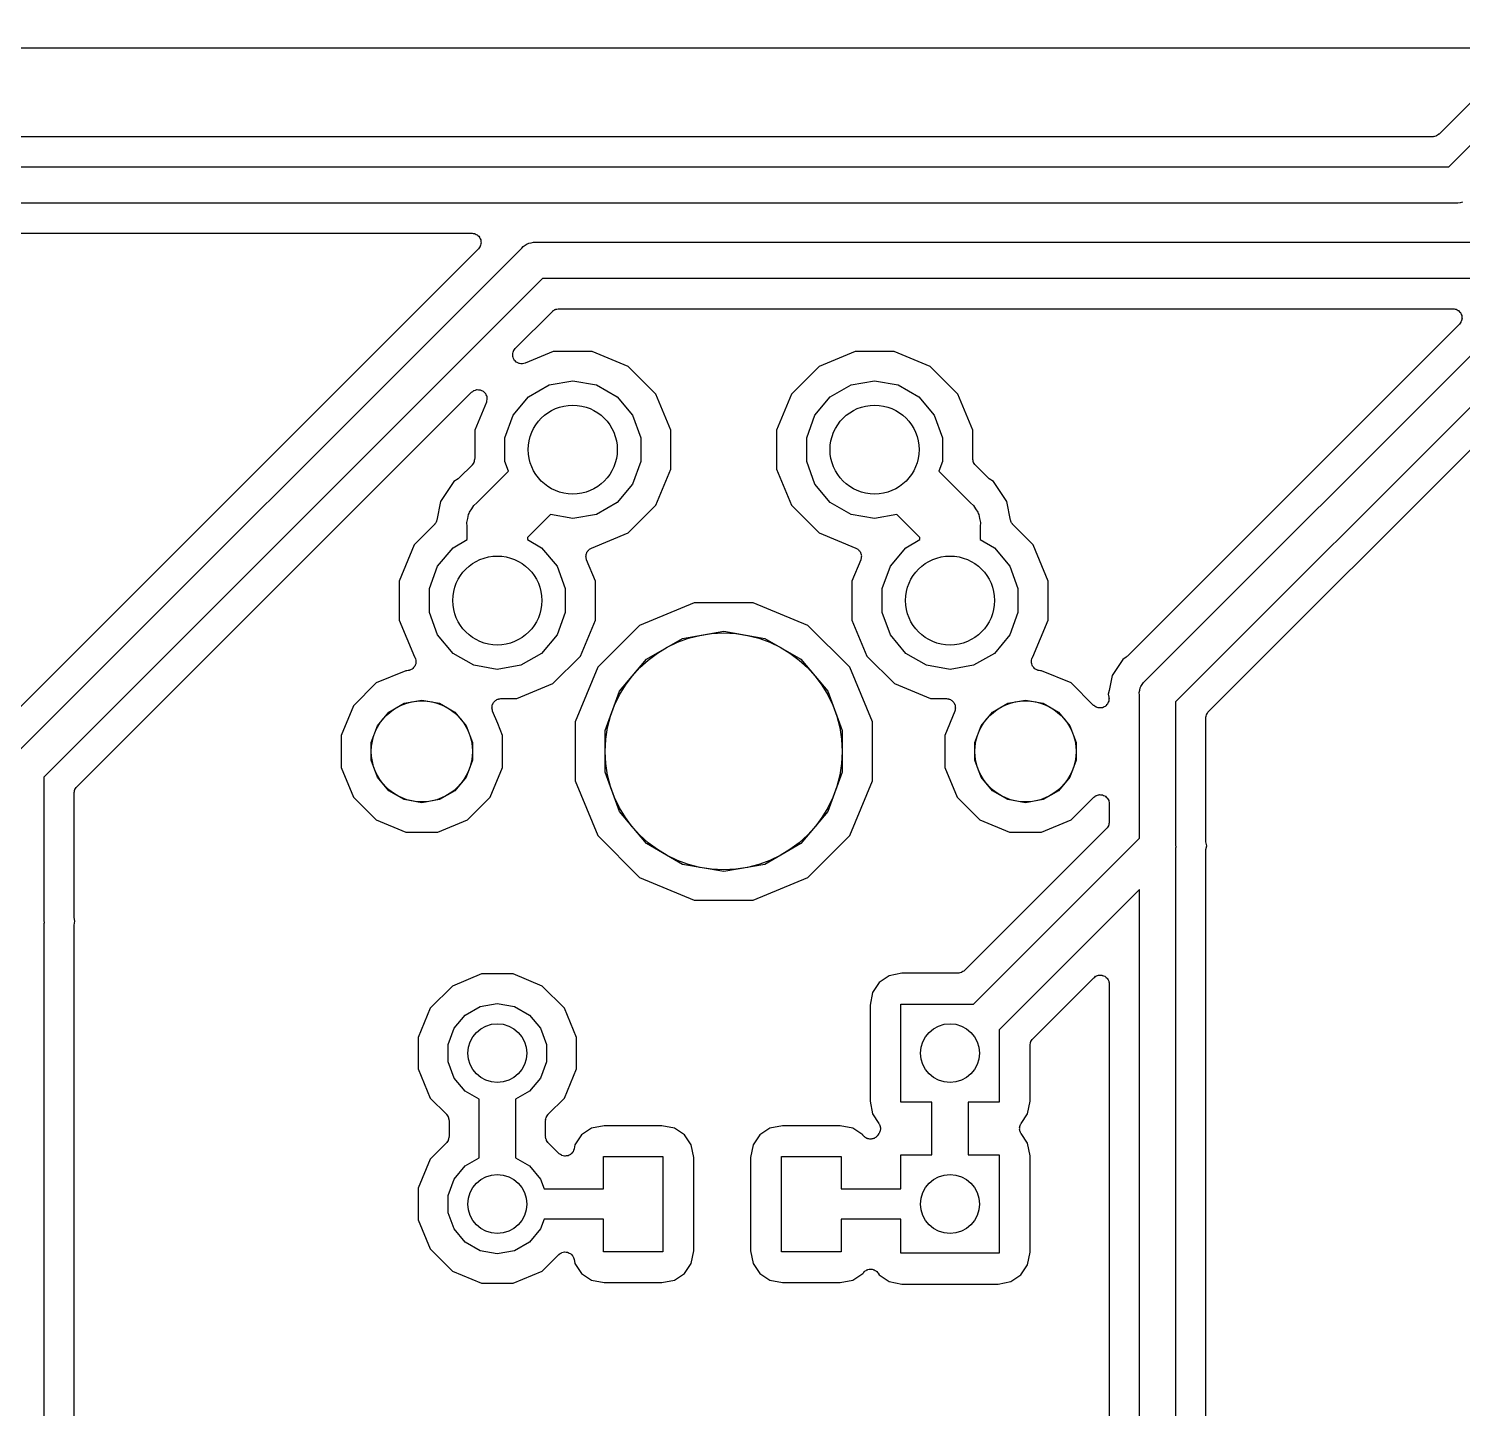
# Model space of a CAD drawing. Extents: x 24 to 196, y -189 to -31.
# Drawn here: x 98.79 to 122.92, y -74.89 to -51.66 of the extents above; entities that cross this region are included whole.
import ezdxf

# ---------------------------------------------------------------- set-up
doc = ezdxf.new("R2010")
doc.units = 0
doc.header["$MEASUREMENT"] = 0
doc.layers.add('BLACK', color=7, linetype='CONTINUOUS')

msp = doc.modelspace()

# ---------------------------------------------------------------- linework, layer by layer
at = {"layer": 'BLACK', "linetype": 'CONTINUOUS'}
for p, q in [((124.112, -51.8524), (122.53, -53.4351)), ((122.695, -53.9877), (125.022, -51.6607)), ((80.0673, -51.985), (123.077, -51.985)), ((122.422, -53.4797), (88.9951, -53.4797)), ((122.429, -53.4785), (122.422, -53.4797)), ((122.435, -53.4791), (122.429, -53.4785)), ((122.454, -53.474), (122.435, -53.4791)), ((122.474, -53.4705), (122.454, -53.474)), ((122.48, -53.4672), (122.474, -53.4705)), ((122.486, -53.4654), (122.48, -53.4672)), ((122.503, -53.454), (122.486, -53.4654)), ((122.52, -53.444), (122.503, -53.454)), ((122.524, -53.4389), (122.52, -53.444)), ((122.53, -53.4351), (122.524, -53.4389)), ((88.9133, -53.9877), (122.695, -53.9877)), ((117.586, -62.6401), (126.14, -54.0864)), ((122.808, -54.5973), (89.0263, -54.5973)), ((126.491, -54.5973), (118.097, -62.9913)), ((122.849, -54.6008), (122.808, -54.5973)), ((122.888, -54.5904), (122.849, -54.6008)), ((122.928, -54.5833), (122.888, -54.5904)), ((89.2998, -55.1053), (106.255, -55.1053)), ((106.255, -55.1053), (106.274, -55.1088)), ((106.274, -55.1088), (106.294, -55.1105)), ((106.294, -55.1105), (106.3, -55.1133)), ((106.3, -55.1133), (106.307, -55.1145)), ((106.307, -55.1145), (106.324, -55.1244)), ((106.324, -55.1244), (106.342, -55.1329)), ((106.342, -55.1329), (106.347, -55.1376)), ((106.347, -55.1376), (106.353, -55.141)), ((106.353, -55.141), (106.366, -55.1562)), ((106.366, -55.1562), (106.38, -55.1703)), ((106.38, -55.1703), (106.382, -55.1764)), ((106.382, -55.1764), (106.387, -55.1815)), ((106.387, -55.1815), (106.394, -55.2002)), ((106.394, -55.2002), (106.402, -55.2183)), ((106.402, -55.2183), (106.403, -55.2249)), ((106.403, -55.2249), (106.405, -55.2312)), ((106.405, -55.2312), (106.405, -55.2512)), ((106.405, -55.2512), (106.407, -55.271)), ((107.249, -55.2646), (107.288, -55.2542)), ((107.288, -55.2542), (107.328, -55.2577)), ((107.328, -55.2577), (123.203, -55.2577)), ((106.363, -55.3655), (98.235, -63.493)), ((98.5364, -63.9101), (107.09, -55.3564)), ((106.374, -55.3491), (106.363, -55.3655)), ((106.387, -55.3339), (106.374, -55.3491)), ((106.389, -55.3276), (106.387, -55.3339)), ((106.393, -55.3221), (106.389, -55.3276)), ((106.398, -55.3029), (106.393, -55.3221)), ((106.405, -55.2842), (106.398, -55.3029)), ((106.407, -55.271), (106.405, -55.2775)), ((106.405, -55.2775), (106.405, -55.2842)), ((107.09, -55.3564), (107.116, -55.3254)), ((107.116, -55.3254), (107.151, -55.3052)), ((107.151, -55.3052), (107.184, -55.282)), ((107.184, -55.282), (107.197, -55.2785)), ((107.197, -55.2785), (107.209, -55.2717)), ((107.209, -55.2717), (107.249, -55.2646)), ((107.441, -55.8673), (99.0473, -64.2613)), ((123.316, -55.8673), (107.441, -55.8673)), ((106.983, -57.0437), (107.607, -56.4199)), ((107.607, -56.4199), (107.613, -56.4161)), ((107.613, -56.4161), (107.617, -56.411)), ((107.617, -56.411), (107.634, -56.401)), ((107.634, -56.401), (107.65, -56.3896)), ((107.65, -56.3896), (107.657, -56.3878)), ((107.657, -56.3878), (107.663, -56.3845)), ((107.663, -56.3845), (107.682, -56.381)), ((107.682, -56.381), (107.702, -56.3759)), ((107.702, -56.3759), (107.708, -56.3765)), ((107.708, -56.3765), (107.715, -56.3753)), ((107.715, -56.3753), (122.765, -56.3753)), ((122.765, -56.3753), (122.784, -56.3788)), ((122.784, -56.3788), (122.804, -56.3805)), ((122.804, -56.3805), (122.81, -56.3833)), ((122.81, -56.3833), (122.817, -56.3845)), ((122.817, -56.3845), (122.834, -56.3944)), ((122.834, -56.3944), (122.852, -56.4029)), ((122.852, -56.4029), (122.857, -56.4076)), ((122.857, -56.4076), (122.863, -56.411)), ((122.863, -56.411), (122.876, -56.4262)), ((122.876, -56.4262), (122.89, -56.4403)), ((122.89, -56.4403), (122.892, -56.4464)), ((122.892, -56.4464), (122.897, -56.4515)), ((122.897, -56.4515), (122.904, -56.4702)), ((122.873, -56.6355), (117.285, -62.223)), ((122.884, -56.6192), (122.873, -56.6355)), ((122.897, -56.6039), (122.884, -56.6192)), ((122.899, -56.5976), (122.897, -56.6039)), ((122.903, -56.5921), (122.899, -56.5976)), ((122.908, -56.5729), (122.903, -56.5921)), ((122.904, -56.4702), (122.912, -56.4883)), ((122.915, -56.5542), (122.908, -56.5729)), ((122.912, -56.4883), (122.913, -56.4949)), ((122.913, -56.4949), (122.915, -56.5012)), ((122.915, -56.5012), (122.915, -56.5212)), ((122.915, -56.5212), (122.917, -56.541)), ((122.917, -56.541), (122.915, -56.5475)), ((122.915, -56.5475), (122.915, -56.5542)), ((118.65, -63.157), (125.089, -56.7181)), ((106.939, -57.1382), (106.94, -57.1349)), ((106.941, -57.1613), (106.939, -57.1382)), ((106.94, -57.1316), (106.947, -57.1095)), ((106.94, -57.1349), (106.94, -57.1316)), ((106.942, -57.1845), (106.941, -57.1613)), ((106.944, -57.1876), (106.942, -57.1845)), ((106.944, -57.1909), (106.944, -57.1876)), ((106.947, -57.1095), (106.953, -57.0871)), ((106.953, -57.0871), (106.955, -57.0843)), ((106.955, -57.0843), (106.956, -57.0811)), ((106.956, -57.0811), (106.97, -57.0627)), ((106.97, -57.0627), (106.983, -57.0437)), ((107.622, -57.0967), (107.149, -57.2923)), ((108.278, -57.0967), (107.622, -57.0967)), ((108.885, -57.348), (108.278, -57.0967)), ((112.702, -57.0967), (112.095, -57.348)), ((113.358, -57.0967), (112.702, -57.0967)), ((113.965, -57.348), (113.358, -57.0967)), ((106.954, -57.2119), (106.944, -57.1909)), ((106.962, -57.2334), (106.954, -57.2119)), ((106.965, -57.2358), (106.962, -57.2334)), ((106.966, -57.2389), (106.965, -57.2358)), ((106.983, -57.2553), (106.966, -57.2389)), ((106.998, -57.2724), (106.983, -57.2553)), ((107.001, -57.2739), (106.998, -57.2724)), ((107.004, -57.2763), (107.001, -57.2739)), ((107.025, -57.2861), (107.004, -57.2763)), ((107.045, -57.2968), (107.025, -57.2861)), ((107.049, -57.2973), (107.045, -57.2968)), ((107.052, -57.2987), (107.049, -57.2973)), ((107.075, -57.3007), (107.052, -57.2987)), ((107.098, -57.3037), (107.075, -57.3007)), ((107.101, -57.303), (107.098, -57.3037)), ((107.104, -57.3033), (107.101, -57.303)), ((107.127, -57.2973), (107.104, -57.3033)), ((107.149, -57.2923), (107.127, -57.2973)), ((109.35, -57.8124), (108.885, -57.348)), ((112.095, -57.348), (111.63, -57.8124)), ((114.43, -57.8124), (113.965, -57.348)), ((107.204, -57.8586), (107.553, -57.657)), ((107.553, -57.657), (107.95, -57.587)), ((107.95, -57.587), (108.347, -57.657)), ((108.347, -57.657), (108.696, -57.8586)), ((112.284, -57.8586), (112.633, -57.657)), ((112.633, -57.657), (113.03, -57.587)), ((113.03, -57.587), (113.427, -57.657)), ((113.427, -57.657), (113.776, -57.8586)), ((99.5999, -64.427), (106.246, -57.7809)), ((106.246, -57.7809), (106.265, -57.7676)), ((106.265, -57.7676), (106.283, -57.7535)), ((106.283, -57.7535), (106.287, -57.7525)), ((106.287, -57.7525), (106.289, -57.7506)), ((106.289, -57.7506), (106.312, -57.7446)), ((106.312, -57.7446), (106.334, -57.7376)), ((106.334, -57.7376), (106.337, -57.7377)), ((106.337, -57.7377), (106.341, -57.7369)), ((106.341, -57.7369), (106.364, -57.7389)), ((106.364, -57.7389), (106.387, -57.7399)), ((106.387, -57.7399), (106.39, -57.7412)), ((106.39, -57.7412), (106.393, -57.7415)), ((106.393, -57.7415), (106.414, -57.7513)), ((106.414, -57.7513), (106.436, -57.7602)), ((106.436, -57.7602), (106.438, -57.7624)), ((106.438, -57.7624), (106.441, -57.7638)), ((106.441, -57.7638), (106.458, -57.7802)), ((106.458, -57.7802), (106.475, -57.7959)), ((106.475, -57.7959), (106.476, -57.7989)), ((106.476, -57.7989), (106.479, -57.8013)), ((106.479, -57.8013), (106.488, -57.8223)), ((106.488, -57.8223), (106.499, -57.8429)), ((106.499, -57.8429), (106.5, -57.8462)), ((106.5, -57.8462), (106.501, -57.8492)), ((106.506, -57.902), (106.5, -57.9244)), ((106.501, -57.8492), (106.503, -57.8723)), ((106.503, -57.8723), (106.506, -57.8953)), ((106.506, -57.8953), (106.505, -57.8986)), ((106.505, -57.8986), (106.506, -57.902)), ((106.945, -58.1673), (107.204, -57.8586)), ((108.696, -57.8586), (108.955, -58.1673)), ((109.601, -58.4193), (109.35, -57.8124)), ((111.63, -57.8124), (111.379, -58.4193)), ((112.025, -58.1673), (112.284, -57.8586)), ((113.776, -57.8586), (114.035, -58.1673)), ((114.681, -58.4193), (114.43, -57.8124)), ((106.495, -57.947), (106.299, -58.4193)), ((106.5, -57.9244), (106.495, -57.947)), ((106.807, -58.5461), (106.945, -58.1673)), ((108.955, -58.1673), (109.093, -58.5461)), ((111.887, -58.5461), (112.025, -58.1673)), ((114.035, -58.1673), (114.173, -58.5461)), ((106.299, -58.4193), (106.299, -58.8987)), ((106.807, -58.9492), (106.807, -58.5461)), ((109.093, -58.5461), (109.093, -58.9492)), ((109.601, -59.0761), (109.601, -58.4193)), ((111.379, -58.4193), (111.379, -59.0761)), ((111.887, -58.9492), (111.887, -58.5461)), ((114.173, -58.5461), (114.173, -58.9492)), ((114.681, -58.8987), (114.681, -58.4193)), ((106.254, -59.0065), (106.043, -59.2179)), ((106.258, -59.001), (106.254, -59.0065)), ((106.263, -58.9967), (106.258, -59.001)), ((106.273, -58.9794), (106.263, -58.9967)), ((106.285, -58.9631), (106.273, -58.9794)), ((106.286, -58.9566), (106.285, -58.9631)), ((106.29, -58.9508), (106.286, -58.9566)), ((106.293, -58.9312), (106.29, -58.9508)), ((106.298, -58.912), (106.293, -58.9312)), ((106.299, -58.8987), (106.298, -58.9053)), ((106.298, -58.9053), (106.298, -58.912)), ((106.336, -59.6428), (106.867, -59.1127)), ((106.867, -59.1127), (106.807, -58.9492)), ((109.093, -58.9492), (108.955, -59.328)), ((109.35, -59.6829), (109.601, -59.0761)), ((111.379, -59.0761), (111.63, -59.6829)), ((112.025, -59.328), (111.887, -58.9492)), ((114.173, -58.9492), (114.113, -59.1127)), ((114.113, -59.1127), (114.644, -59.6428)), ((114.682, -58.9053), (114.681, -58.8987)), ((114.682, -58.912), (114.682, -58.9053)), ((114.687, -58.9312), (114.682, -58.912)), ((114.69, -58.9508), (114.687, -58.9312)), ((114.694, -58.9566), (114.69, -58.9508)), ((114.695, -58.9631), (114.694, -58.9566)), ((114.707, -58.9794), (114.695, -58.9631)), ((114.717, -58.9967), (114.707, -58.9794)), ((114.722, -59.001), (114.717, -58.9967)), ((114.726, -59.0065), (114.722, -59.001)), ((114.937, -59.2179), (114.726, -59.0065)), ((105.948, -59.2852), (105.723, -59.6212)), ((106.02, -59.2368), (105.948, -59.2852)), ((106.031, -59.2265), (106.02, -59.2368)), ((106.043, -59.2179), (106.031, -59.2265)), ((108.955, -59.328), (108.696, -59.6368)), ((112.284, -59.6368), (112.025, -59.328)), ((114.949, -59.2265), (114.937, -59.2179)), ((114.96, -59.2368), (114.949, -59.2265)), ((115.032, -59.2852), (114.96, -59.2368)), ((115.257, -59.6212), (115.032, -59.2852)), ((105.723, -59.6212), (105.661, -59.9323)), ((106.184, -59.9076), (106.195, -59.8412)), ((106.195, -59.8412), (106.207, -59.8216)), ((106.207, -59.8216), (106.212, -59.7997)), ((106.212, -59.7997), (106.251, -59.7445)), ((106.251, -59.7445), (106.285, -59.6861)), ((106.285, -59.6861), (106.336, -59.6428)), ((107.574, -59.842), (107.188, -60.2281)), ((107.95, -59.9083), (107.574, -59.842)), ((108.347, -59.8383), (107.95, -59.9083)), ((108.696, -59.6368), (108.347, -59.8383)), ((108.885, -60.1473), (109.35, -59.6829)), ((111.63, -59.6829), (112.095, -60.1473)), ((112.633, -59.8383), (112.284, -59.6368)), ((113.03, -59.9083), (112.633, -59.8383)), ((113.406, -59.842), (113.03, -59.9083)), ((113.792, -60.2281), (113.406, -59.842)), ((114.644, -59.6428), (114.695, -59.6861)), ((114.695, -59.6861), (114.729, -59.7445)), ((114.729, -59.7445), (114.768, -59.7997)), ((114.768, -59.7997), (114.773, -59.8216)), ((114.773, -59.8216), (114.785, -59.8412)), ((114.785, -59.8412), (114.796, -59.9076)), ((115.319, -59.9323), (115.257, -59.6212)), ((105.619, -60.0142), (105.28, -60.3524)), ((105.628, -60.0009), (105.619, -60.0142)), ((105.629, -59.9991), (105.628, -60.0005)), ((105.628, -60.0005), (105.628, -60.0009)), ((105.641, -59.9855), (105.629, -59.9991)), ((105.644, -59.9777), (105.641, -59.9855)), ((105.649, -59.9708), (105.644, -59.9777)), ((105.652, -59.9597), (105.649, -59.9708)), ((105.655, -59.9547), (105.652, -59.9597)), ((105.656, -59.9466), (105.655, -59.9547)), ((105.66, -59.9362), (105.656, -59.9466)), ((105.661, -59.9323), (105.66, -59.9362)), ((106.166, -59.9727), (106.184, -59.9076)), ((106.172, -60.0398), (106.166, -59.9727)), ((106.172, -60.2611), (106.172, -60.0398)), ((114.796, -59.9076), (114.814, -59.9727)), ((114.814, -59.9727), (114.808, -60.0398)), ((114.808, -60.0398), (114.808, -60.2611)), ((115.32, -59.9362), (115.319, -59.9323)), ((115.324, -59.9466), (115.32, -59.9362)), ((115.325, -59.9547), (115.324, -59.9466)), ((115.328, -59.9597), (115.325, -59.9547)), ((115.331, -59.9708), (115.328, -59.9597)), ((115.336, -59.9777), (115.331, -59.9708)), ((115.339, -59.9855), (115.336, -59.9777)), ((115.351, -59.9991), (115.339, -59.9855)), ((115.352, -60.0005), (115.351, -59.9991)), ((115.352, -60.0009), (115.352, -60.0005)), ((115.361, -60.0142), (115.352, -60.0009)), ((115.7, -60.3524), (115.361, -60.0142)), ((105.934, -60.3986), (106.172, -60.2611)), ((107.188, -60.2281), (107.188, -60.2611)), ((107.188, -60.2611), (107.426, -60.3986)), ((108.266, -60.4038), (108.885, -60.1473)), ((112.095, -60.1473), (112.714, -60.4038)), ((113.554, -60.3986), (113.792, -60.2611)), ((113.792, -60.2611), (113.792, -60.2281)), ((114.808, -60.2611), (115.046, -60.3986)), ((105.28, -60.3524), (105.029, -60.9593)), ((105.675, -60.7073), (105.934, -60.3986)), ((107.426, -60.3986), (107.685, -60.7073)), ((108.172, -60.5513), (108.174, -60.5381)), ((108.175, -60.5643), (108.172, -60.5513)), ((108.173, -60.5247), (108.177, -60.512)), ((108.174, -60.5381), (108.173, -60.5247)), ((108.175, -60.5776), (108.175, -60.5643)), ((108.177, -60.512), (108.179, -60.4988)), ((108.179, -60.4988), (108.185, -60.487)), ((108.185, -60.487), (108.189, -60.4743)), ((108.189, -60.4743), (108.197, -60.4637)), ((108.197, -60.4637), (108.203, -60.4519)), ((108.203, -60.4519), (108.213, -60.4429)), ((108.213, -60.4429), (108.221, -60.4323)), ((108.221, -60.4323), (108.233, -60.4251)), ((108.233, -60.4251), (108.242, -60.4161)), ((108.242, -60.4161), (108.255, -60.411)), ((108.255, -60.411), (108.266, -60.4038)), ((112.714, -60.4038), (112.725, -60.411)), ((112.725, -60.411), (112.738, -60.4161)), ((112.738, -60.4161), (112.747, -60.4251)), ((112.747, -60.4251), (112.759, -60.4323)), ((112.759, -60.4323), (112.767, -60.4429)), ((112.767, -60.4429), (112.777, -60.4519)), ((112.777, -60.4519), (112.783, -60.4637)), ((112.783, -60.4637), (112.791, -60.4743)), ((112.791, -60.4743), (112.795, -60.487)), ((112.795, -60.487), (112.801, -60.4988)), ((112.801, -60.4988), (112.803, -60.512)), ((112.803, -60.512), (112.807, -60.5247)), ((112.808, -60.5513), (112.805, -60.5643)), ((112.805, -60.5643), (112.805, -60.5776)), ((112.807, -60.5247), (112.806, -60.5381)), ((112.806, -60.5381), (112.808, -60.5513)), ((113.295, -60.7073), (113.554, -60.3986)), ((115.046, -60.3986), (115.305, -60.7073)), ((115.951, -60.9593), (115.7, -60.3524)), ((105.537, -61.0861), (105.675, -60.7073)), ((107.685, -60.7073), (107.823, -61.0861)), ((108.181, -60.5899), (108.175, -60.5776)), ((108.183, -60.603), (108.181, -60.5899)), ((108.331, -60.9593), (108.183, -60.603)), ((112.797, -60.603), (112.649, -60.9593)), ((112.799, -60.5899), (112.797, -60.603)), ((112.805, -60.5776), (112.799, -60.5899)), ((113.157, -61.0861), (113.295, -60.7073)), ((115.305, -60.7073), (115.443, -61.0861)), ((105.029, -60.9593), (105.029, -61.6161)), ((108.331, -61.6161), (108.331, -60.9593)), ((112.649, -60.9593), (112.649, -61.6161)), ((115.951, -61.6161), (115.951, -60.9593)), ((105.537, -61.4892), (105.537, -61.0861)), ((107.823, -61.0861), (107.823, -61.4892)), ((113.157, -61.4892), (113.157, -61.0861)), ((115.443, -61.0861), (115.443, -61.4892)), ((105.675, -61.868), (105.537, -61.4892)), ((107.823, -61.4892), (107.685, -61.868)), ((109.992, -61.3258), (109.073, -61.7067)), ((110.988, -61.3258), (109.992, -61.3258)), ((111.907, -61.7067), (110.988, -61.3258)), ((113.295, -61.868), (113.157, -61.4892)), ((115.443, -61.4892), (115.305, -61.868)), ((105.029, -61.6161), (105.285, -62.2336)), ((108.08, -62.2229), (108.331, -61.6161)), ((109.073, -61.7067), (108.369, -62.4104)), ((112.611, -62.4104), (111.907, -61.7067)), ((112.649, -61.6161), (112.9, -62.2229)), ((115.695, -62.2336), (115.951, -61.6161)), ((105.934, -62.1768), (105.675, -61.868)), ((107.685, -61.868), (107.426, -62.1768)), ((109.189, -62.2767), (109.798, -61.9251)), ((109.798, -61.9251), (110.49, -61.803)), ((110.49, -61.803), (111.182, -61.9251)), ((111.182, -61.9251), (111.791, -62.2767)), ((113.554, -62.1768), (113.295, -61.868)), ((115.305, -61.868), (115.046, -62.1768)), ((105.285, -62.2336), (105.29, -62.2402)), ((105.29, -62.2402), (105.293, -62.2465)), ((105.293, -62.2465), (105.296, -62.252)), ((105.296, -62.252), (105.302, -62.2712)), ((106.283, -62.3783), (105.934, -62.1768)), ((107.426, -62.1768), (107.077, -62.3783)), ((107.615, -62.6873), (108.08, -62.2229)), ((112.9, -62.2229), (113.365, -62.6873)), ((113.903, -62.3783), (113.554, -62.1768)), ((115.046, -62.1768), (114.697, -62.3783)), ((115.678, -62.2712), (115.684, -62.252)), ((115.684, -62.252), (115.687, -62.2465)), ((115.687, -62.2465), (115.69, -62.2402)), ((115.69, -62.2402), (115.695, -62.2336)), ((117.262, -62.242), (117.207, -62.279)), ((117.273, -62.2316), (117.262, -62.242)), ((117.285, -62.223), (117.273, -62.2316)), ((105.14, -62.4688), (104.64, -62.6756)), ((105.158, -62.4688), (105.14, -62.4688)), ((105.178, -62.4653), (105.158, -62.4688)), ((105.198, -62.4636), (105.178, -62.4653)), ((105.204, -62.4607), (105.198, -62.4636)), ((105.21, -62.4596), (105.204, -62.4607)), ((105.228, -62.4496), (105.21, -62.4596)), ((105.246, -62.4412), (105.228, -62.4496)), ((105.25, -62.4365), (105.246, -62.4412)), ((105.256, -62.4331), (105.25, -62.4365)), ((105.269, -62.4179), (105.256, -62.4331)), ((105.283, -62.4038), (105.269, -62.4179)), ((105.286, -62.3977), (105.283, -62.4038)), ((105.29, -62.3926), (105.286, -62.3977)), ((105.297, -62.3738), (105.29, -62.3926)), ((105.306, -62.3558), (105.297, -62.3738)), ((105.302, -62.2712), (105.308, -62.2899)), ((105.308, -62.3428), (105.306, -62.3491)), ((105.306, -62.3491), (105.306, -62.3558)), ((105.308, -62.2899), (105.308, -62.2966)), ((105.308, -62.2966), (105.31, -62.3031)), ((105.31, -62.3031), (105.308, -62.3229)), ((105.308, -62.3229), (105.308, -62.3428)), ((106.68, -62.4483), (106.283, -62.3783)), ((107.077, -62.3783), (106.68, -62.4483)), ((108.369, -62.4104), (107.988, -63.33)), ((108.737, -62.8153), (109.189, -62.2767)), ((111.791, -62.2767), (112.243, -62.8153)), ((112.992, -63.33), (112.611, -62.4104)), ((114.3, -62.4483), (113.903, -62.3783)), ((114.697, -62.3783), (114.3, -62.4483)), ((115.67, -62.3031), (115.672, -62.2966)), ((115.672, -62.3229), (115.67, -62.3031)), ((115.672, -62.2899), (115.678, -62.2712)), ((115.672, -62.2966), (115.672, -62.2899)), ((115.672, -62.3428), (115.672, -62.3229)), ((115.674, -62.3491), (115.672, -62.3428)), ((115.674, -62.3558), (115.674, -62.3491)), ((115.683, -62.3738), (115.674, -62.3558)), ((115.69, -62.3926), (115.683, -62.3738)), ((115.694, -62.3977), (115.69, -62.3926)), ((115.697, -62.4038), (115.694, -62.3977)), ((115.711, -62.4179), (115.697, -62.4038)), ((115.724, -62.4331), (115.711, -62.4179)), ((115.73, -62.4365), (115.724, -62.4331)), ((115.734, -62.4412), (115.73, -62.4365)), ((115.752, -62.4496), (115.734, -62.4412)), ((115.77, -62.4596), (115.752, -62.4496)), ((115.776, -62.4607), (115.77, -62.4596)), ((115.782, -62.4636), (115.776, -62.4607)), ((115.802, -62.4653), (115.782, -62.4636)), ((115.822, -62.4688), (115.802, -62.4653)), ((115.84, -62.4688), (115.822, -62.4688)), ((116.34, -62.6756), (115.84, -62.4688)), ((117.207, -62.279), (117.027, -62.5479)), ((104.64, -62.6756), (104.258, -63.0579)), ((107.008, -62.9387), (107.615, -62.6873)), ((113.365, -62.6873), (113.972, -62.9387)), ((116.716, -63.0523), (116.34, -62.6756)), ((117.027, -62.5479), (116.977, -62.7997)), ((117.508, -62.7474), (117.512, -62.7342)), ((117.512, -62.7342), (117.535, -62.7011)), ((117.535, -62.7011), (117.555, -62.6661)), ((117.555, -62.6661), (117.586, -62.6401)), ((105.114, -63.0157), (105.41, -62.9636)), ((105.41, -62.9636), (105.706, -63.0157)), ((106.632, -62.9871), (106.643, -62.9743)), ((106.643, -62.9743), (106.651, -62.9693)), ((106.651, -62.9693), (106.659, -62.9625)), ((106.659, -62.9625), (106.674, -62.9562)), ((106.674, -62.9562), (106.689, -62.9479)), ((106.689, -62.9479), (106.698, -62.9461)), ((106.698, -62.9461), (106.708, -62.9423)), ((106.708, -62.9423), (106.724, -62.9415)), ((106.724, -62.9415), (106.741, -62.9387)), ((106.741, -62.9387), (107.008, -62.9387)), ((108.496, -63.4761), (108.737, -62.8153)), ((112.243, -62.8153), (112.484, -63.4761)), ((113.972, -62.9387), (114.239, -62.9387)), ((114.239, -62.9387), (114.256, -62.9415)), ((114.256, -62.9415), (114.272, -62.9423)), ((114.272, -62.9423), (114.282, -62.9461)), ((114.282, -62.9461), (114.291, -62.9479)), ((114.291, -62.9479), (114.306, -62.9562)), ((114.306, -62.9562), (114.321, -62.9625)), ((114.321, -62.9625), (114.329, -62.9693)), ((114.329, -62.9693), (114.337, -62.9743)), ((114.337, -62.9743), (114.348, -62.9871)), ((115.274, -63.0157), (115.57, -62.9636)), ((115.57, -62.9636), (115.866, -63.0157)), ((116.977, -62.7997), (116.964, -62.865)), ((116.964, -62.865), (116.974, -62.9148)), ((116.972, -62.9757), (116.971, -62.984)), ((116.975, -62.9678), (116.972, -62.9757)), ((116.974, -62.9148), (116.974, -62.9232)), ((116.974, -62.9232), (116.976, -62.9313)), ((116.976, -62.9313), (116.974, -62.9495)), ((116.974, -62.9495), (116.975, -62.9678)), ((116.977, -62.7997), (116.977, -62.7997)), ((117.484, -62.838), (117.495, -62.799)), ((117.488, -62.8783), (117.484, -62.838)), ((117.488, -65.2889), (117.488, -62.8783)), ((117.495, -62.799), (117.502, -62.7591)), ((117.502, -62.7591), (117.508, -62.7474)), ((104.258, -63.0579), (104.051, -63.5574)), ((104.662, -63.3956), (104.855, -63.1658)), ((104.855, -63.1658), (105.114, -63.0157)), ((105.706, -63.0157), (105.965, -63.1658)), ((105.965, -63.1658), (106.158, -63.3956)), ((106.588, -63.0977), (106.591, -63.0812)), ((106.591, -63.1075), (106.588, -63.0977)), ((106.591, -63.0646), (106.594, -63.0552)), ((106.591, -63.0812), (106.591, -63.0646)), ((106.591, -63.1175), (106.591, -63.1075)), ((106.596, -63.1332), (106.591, -63.1175)), ((106.594, -63.0552), (106.595, -63.0452)), ((106.595, -63.0452), (106.603, -63.0305)), ((106.6, -63.1494), (106.596, -63.1332)), ((106.686, -63.358), (106.6, -63.1494)), ((106.603, -63.0305), (106.609, -63.0149)), ((106.609, -63.0149), (106.615, -63.0072)), ((106.615, -63.0072), (106.62, -62.9983)), ((106.62, -62.9983), (106.632, -62.9871)), ((114.38, -63.1494), (114.211, -63.5574)), ((114.348, -62.9871), (114.36, -62.9983)), ((114.36, -62.9983), (114.365, -63.0072)), ((114.365, -63.0072), (114.371, -63.0149)), ((114.371, -63.0149), (114.377, -63.0305)), ((114.377, -63.0305), (114.385, -63.0452)), ((114.384, -63.1332), (114.38, -63.1494)), ((114.389, -63.1175), (114.384, -63.1332)), ((114.385, -63.0452), (114.386, -63.0552)), ((114.386, -63.0552), (114.389, -63.0646)), ((114.389, -63.0646), (114.389, -63.0812)), ((114.389, -63.0812), (114.392, -63.0977)), ((114.392, -63.0977), (114.389, -63.1075)), ((114.389, -63.1075), (114.389, -63.1175)), ((114.822, -63.3956), (115.015, -63.1658)), ((115.015, -63.1658), (115.274, -63.0157)), ((115.866, -63.0157), (116.125, -63.1658)), ((116.125, -63.1658), (116.318, -63.3956)), ((116.723, -63.0571), (116.716, -63.0523)), ((116.729, -63.0634), (116.723, -63.0571)), ((116.745, -63.0722), (116.729, -63.0634)), ((116.76, -63.0827), (116.745, -63.0722)), ((116.768, -63.0849), (116.76, -63.0827)), ((116.775, -63.0889), (116.768, -63.0849)), ((116.793, -63.0917), (116.775, -63.0889)), ((116.811, -63.0964), (116.793, -63.0917)), ((116.819, -63.0957), (116.811, -63.0964)), ((116.828, -63.0969), (116.819, -63.0957)), ((116.845, -63.0934), (116.828, -63.0969)), ((116.864, -63.0918), (116.845, -63.0934)), ((116.871, -63.0883), (116.864, -63.0918)), ((116.879, -63.0866), (116.871, -63.0883)), ((116.895, -63.0771), (116.879, -63.0866)), ((116.912, -63.0694), (116.895, -63.0771)), ((116.918, -63.0635), (116.912, -63.0694)), ((116.925, -63.0592), (116.918, -63.0635)), ((116.936, -63.0449), (116.925, -63.0592)), ((116.949, -63.032), (116.936, -63.0449)), ((116.953, -63.0244), (116.949, -63.032)), ((116.958, -63.0179), (116.953, -63.0244)), ((116.964, -63.0006), (116.958, -63.0179)), ((116.971, -62.984), (116.964, -63.0006)), ((118.097, -62.9913), (118.097, -65.4019)), ((118.611, -63.2323), (118.614, -63.2127)), ((118.614, -63.2127), (118.618, -63.2069)), ((118.618, -63.2069), (118.62, -63.2004)), ((118.62, -63.2004), (118.631, -63.1841)), ((118.631, -63.1841), (118.641, -63.1668)), ((118.641, -63.1668), (118.646, -63.1625)), ((118.646, -63.1625), (118.65, -63.157)), ((104.559, -63.6776), (104.662, -63.3956)), ((106.158, -63.3956), (106.261, -63.6776)), ((106.769, -63.5574), (106.686, -63.358)), ((107.988, -63.33), (107.988, -64.3253)), ((112.992, -64.3253), (112.992, -63.33)), ((114.719, -63.6776), (114.822, -63.3956)), ((116.318, -63.3956), (116.421, -63.6776)), ((118.605, -63.2648), (118.606, -63.2582)), ((118.605, -65.3201), (118.605, -63.2648)), ((118.606, -63.2515), (118.611, -63.2323)), ((118.606, -63.2582), (118.606, -63.2515)), ((104.051, -63.5574), (104.051, -64.098)), ((104.559, -63.9777), (104.559, -63.6776)), ((106.261, -63.6776), (106.261, -63.9777)), ((106.769, -64.098), (106.769, -63.5574)), ((108.496, -64.1792), (108.496, -63.4761)), ((112.484, -63.4761), (112.484, -64.1792)), ((114.211, -63.5574), (114.211, -64.098)), ((114.719, -63.9777), (114.719, -63.6776)), ((116.421, -63.6776), (116.421, -63.9777)), ((104.051, -64.098), (104.258, -64.5974)), ((104.662, -64.2597), (104.559, -63.9777)), ((106.261, -63.9777), (106.158, -64.2597)), ((106.562, -64.5974), (106.769, -64.098)), ((108.737, -64.84), (108.496, -64.1792)), ((112.484, -64.1792), (112.243, -64.84)), ((114.211, -64.098), (114.418, -64.5974)), ((114.822, -64.2597), (114.719, -63.9777)), ((116.421, -63.9777), (116.318, -64.2597)), ((99.0473, -64.2613), (99.0473, -66.6744)), ((99.5961, -64.4325), (99.5999, -64.427)), ((104.855, -64.4895), (104.662, -64.2597)), ((106.158, -64.2597), (105.965, -64.4895)), ((107.988, -64.3253), (108.369, -65.2449)), ((112.611, -65.2449), (112.992, -64.3253)), ((115.015, -64.4895), (114.822, -64.2597)), ((116.318, -64.2597), (116.125, -64.4895)), ((99.5553, -64.5348), (99.5565, -64.5282)), ((99.5553, -66.5926), (99.5553, -64.5348)), ((99.5559, -64.5215), (99.561, -64.5023)), ((99.5565, -64.5282), (99.5559, -64.5215)), ((99.561, -64.5023), (99.5645, -64.4827)), ((99.5645, -64.4827), (99.5678, -64.4769)), ((99.5678, -64.4769), (99.5696, -64.4704)), ((99.5696, -64.4704), (99.581, -64.4541)), ((99.581, -64.4541), (99.591, -64.4368)), ((99.591, -64.4368), (99.5961, -64.4325)), ((104.258, -64.5974), (104.64, -64.9797)), ((105.114, -64.6396), (104.855, -64.4895)), ((105.41, -64.6917), (105.114, -64.6396)), ((105.706, -64.6396), (105.41, -64.6917)), ((105.965, -64.4895), (105.706, -64.6396)), ((106.18, -64.9797), (106.562, -64.5974)), ((114.418, -64.5974), (114.8, -64.9797)), ((115.274, -64.6396), (115.015, -64.4895)), ((115.57, -64.6917), (115.274, -64.6396)), ((115.866, -64.6396), (115.57, -64.6917)), ((116.125, -64.4895), (115.866, -64.6396)), ((116.34, -64.9797), (116.72, -64.5999)), ((116.72, -64.5999), (116.736, -64.5885)), ((116.736, -64.5885), (116.751, -64.5757)), ((116.751, -64.5757), (116.757, -64.5734)), ((116.757, -64.5734), (116.763, -64.5695)), ((116.763, -64.5695), (116.782, -64.5644)), ((116.782, -64.5644), (116.801, -64.5576)), ((116.801, -64.5576), (116.808, -64.5576)), ((116.808, -64.5576), (116.814, -64.5558)), ((116.814, -64.5558), (116.834, -64.5576)), ((116.834, -64.5576), (116.854, -64.5576)), ((116.854, -64.5576), (116.86, -64.5599)), ((116.86, -64.5599), (116.867, -64.5605)), ((116.867, -64.5605), (116.885, -64.5689)), ((116.885, -64.5689), (116.904, -64.5757)), ((116.904, -64.5757), (116.909, -64.58)), ((116.909, -64.58), (116.915, -64.5828)), ((116.915, -64.5828), (116.929, -64.5969)), ((116.929, -64.5969), (116.944, -64.6097)), ((116.944, -64.6097), (116.947, -64.6155)), ((116.947, -64.6155), (116.952, -64.6202)), ((116.952, -64.6202), (116.961, -64.6383)), ((116.961, -64.6383), (116.971, -64.6555)), ((116.971, -64.6555), (116.972, -64.6621)), ((116.972, -64.6621), (116.975, -64.6682)), ((116.975, -64.6682), (116.976, -64.6881)), ((109.189, -65.3786), (108.737, -64.84)), ((112.243, -64.84), (111.791, -65.3786)), ((116.976, -64.6881), (116.98, -64.7077)), ((116.98, -64.7077), (116.98, -65.0154)), ((104.64, -64.9797), (105.14, -65.1866)), ((105.68, -65.1866), (106.18, -64.9797)), ((116.935, -65.1231), (114.542, -67.5166)), ((114.8, -64.9797), (115.3, -65.1866)), ((115.84, -65.1866), (116.34, -64.9797)), ((116.939, -65.1176), (116.935, -65.1231)), ((116.944, -65.1133), (116.939, -65.1176)), ((116.954, -65.0961), (116.944, -65.1133)), ((116.965, -65.0798), (116.954, -65.0961)), ((116.967, -65.0733), (116.965, -65.0798)), ((116.971, -65.0675), (116.967, -65.0733)), ((116.974, -65.0479), (116.971, -65.0675)), ((116.979, -65.0286), (116.974, -65.0479)), ((116.98, -65.0154), (116.979, -65.022)), ((116.979, -65.022), (116.979, -65.0286)), ((105.14, -65.1866), (105.68, -65.1866)), ((108.369, -65.2449), (109.073, -65.9487)), ((109.798, -65.7302), (109.189, -65.3786)), ((111.791, -65.3786), (111.182, -65.7302)), ((111.907, -65.9487), (112.611, -65.2449)), ((114.694, -68.0822), (117.488, -65.2889)), ((115.3, -65.1866), (115.84, -65.1866)), ((118.608, -65.3349), (118.605, -65.3201)), ((118.608, -65.3498), (118.608, -65.3349)), ((118.621, -65.4152), (118.608, -65.3498)), ((118.097, -65.4019), (118.101, -65.4421)), ((118.101, -65.4421), (118.097, -65.4553)), ((118.097, -65.4553), (118.097, -84.4519)), ((118.605, -65.5102), (118.608, -65.4955)), ((118.605, -84.3701), (118.605, -65.5102)), ((118.608, -65.4805), (118.621, -65.4152)), ((118.608, -65.4955), (118.608, -65.4805)), ((110.49, -65.8523), (109.798, -65.7302)), ((111.182, -65.7302), (110.49, -65.8523)), ((109.073, -65.9487), (109.992, -66.3296)), ((110.988, -66.3296), (111.907, -65.9487)), ((109.992, -66.3296), (110.988, -66.3296)), ((117.488, -66.151), (115.125, -68.5132)), ((117.488, -84.3389), (117.488, -66.151)), ((99.5579, -66.6074), (99.5553, -66.5926)), ((99.0473, -66.6744), (99.0508, -66.7147)), ((99.0508, -66.7147), (99.0473, -66.7278)), ((99.0473, -66.7278), (99.0473, -85.7117)), ((99.5553, -66.7828), (99.5579, -66.768)), ((99.5553, -85.6299), (99.5553, -66.7828)), ((99.5582, -66.6224), (99.5579, -66.6074)), ((99.5579, -66.768), (99.5582, -66.753)), ((99.5712, -66.6877), (99.5582, -66.6224)), ((99.5582, -66.753), (99.5712, -66.6877)), ((113.49, -67.5612), (113.276, -67.6036)), ((114.434, -67.5612), (113.49, -67.5612)), ((114.44, -67.5601), (114.434, -67.5612)), ((114.447, -67.5606), (114.44, -67.5601)), ((114.466, -67.5555), (114.447, -67.5606)), ((114.486, -67.552), (114.466, -67.5555)), ((114.492, -67.5487), (114.486, -67.552)), ((114.498, -67.5469), (114.492, -67.5487)), ((114.515, -67.5355), (114.498, -67.5469)), ((114.532, -67.5256), (114.515, -67.5355)), ((114.536, -67.5204), (114.532, -67.5256)), ((114.542, -67.5166), (114.536, -67.5204)), ((105.925, -67.7772), (105.55, -68.1523)), ((106.415, -67.5742), (105.925, -67.7772)), ((106.945, -67.5742), (106.415, -67.5742)), ((107.435, -67.7772), (106.945, -67.5742)), ((107.81, -68.1523), (107.435, -67.7772)), ((113.108, -67.7159), (112.996, -67.8839)), ((113.276, -67.6036), (113.108, -67.7159)), ((115.691, -68.6661), (116.72, -67.6376)), ((116.72, -67.6376), (116.736, -67.6262)), ((116.736, -67.6262), (116.751, -67.6134)), ((116.751, -67.6134), (116.757, -67.6111)), ((116.757, -67.6111), (116.763, -67.6072)), ((116.763, -67.6072), (116.782, -67.6021)), ((116.782, -67.6021), (116.801, -67.5953)), ((116.801, -67.5953), (116.808, -67.5953)), ((116.808, -67.5953), (116.814, -67.5935)), ((116.814, -67.5935), (116.834, -67.5953)), ((116.834, -67.5953), (116.854, -67.5953)), ((116.854, -67.5953), (116.86, -67.5976)), ((116.86, -67.5976), (116.867, -67.5982)), ((116.867, -67.5982), (116.885, -67.6066)), ((116.885, -67.6066), (116.904, -67.6134)), ((116.904, -67.6134), (116.909, -67.6177)), ((116.909, -67.6177), (116.915, -67.6205)), ((116.915, -67.6205), (116.929, -67.6346)), ((116.929, -67.6346), (116.944, -67.6474)), ((116.944, -67.6474), (116.947, -67.6532)), ((116.947, -67.6532), (116.952, -67.6579)), ((116.952, -67.6579), (116.961, -67.676)), ((116.961, -67.676), (116.971, -67.6932)), ((116.971, -67.6932), (116.972, -67.6998)), ((116.972, -67.6998), (116.975, -67.7059)), ((116.975, -67.7059), (116.976, -67.7257)), ((116.976, -67.7257), (116.98, -67.7454)), ((116.98, -67.7454), (116.98, -81.9977)), ((112.996, -67.8839), (112.954, -68.0972)), ((105.55, -68.1523), (105.346, -68.6424)), ((105.954, -68.4885), (106.141, -68.2655)), ((106.141, -68.2655), (106.393, -68.12)), ((106.393, -68.12), (106.68, -68.0694)), ((106.68, -68.0694), (106.967, -68.12)), ((106.967, -68.12), (107.219, -68.2655)), ((107.219, -68.2655), (107.406, -68.4885)), ((108.013, -68.6424), (107.81, -68.1523)), ((112.954, -68.0972), (112.954, -69.7181)), ((113.474, -69.7332), (113.474, -68.0822)), ((113.474, -68.0822), (114.694, -68.0822)), ((105.855, -68.7621), (105.954, -68.4885)), ((107.406, -68.4885), (107.505, -68.7621)), ((115.125, -68.5132), (115.125, -69.7332)), ((105.346, -68.6424), (105.346, -69.1729)), ((105.855, -69.0532), (105.855, -68.7621)), ((107.505, -68.7621), (107.505, -69.0532)), ((108.013, -69.1729), (108.013, -68.6424)), ((115.646, -68.7738), (115.648, -68.7672)), ((115.647, -68.7605), (115.652, -68.7413)), ((115.648, -68.7672), (115.647, -68.7605)), ((115.652, -68.7413), (115.656, -68.7217)), ((115.656, -68.7217), (115.659, -68.7159)), ((115.659, -68.7159), (115.661, -68.7094)), ((115.661, -68.7094), (115.672, -68.6931)), ((115.672, -68.6931), (115.682, -68.6759)), ((115.682, -68.6759), (115.687, -68.6715)), ((115.687, -68.6715), (115.691, -68.6661)), ((115.646, -69.7181), (115.646, -68.7738)), ((105.346, -69.1729), (105.55, -69.663)), ((105.954, -69.3268), (105.855, -69.0532)), ((107.505, -69.0532), (107.406, -69.3268)), ((107.81, -69.663), (108.013, -69.1729)), ((106.141, -69.5498), (105.954, -69.3268)), ((107.406, -69.3268), (107.219, -69.5498)), ((105.55, -69.663), (105.823, -69.9361)), ((106.375, -69.6849), (106.141, -69.5498)), ((106.375, -70.6704), (106.375, -69.6849)), ((107.219, -69.5498), (106.985, -69.6849)), ((106.985, -69.6849), (106.985, -70.6704)), ((107.537, -69.9361), (107.81, -69.663)), ((112.954, -69.7181), (112.996, -69.9314)), ((113.995, -69.7332), (113.474, -69.7332)), ((113.995, -70.6222), (113.995, -69.7332)), ((115.125, -69.7332), (114.605, -69.7332)), ((114.605, -69.7332), (114.605, -70.6222)), ((115.604, -69.9314), (115.646, -69.7181)), ((105.823, -69.9361), (105.826, -69.9416)), ((105.826, -69.9416), (105.832, -69.9459)), ((105.832, -69.9459), (105.842, -69.9631)), ((105.842, -69.9631), (105.853, -69.9794)), ((107.507, -69.9794), (107.518, -69.9631)), ((107.518, -69.9631), (107.528, -69.9459)), ((107.528, -69.9459), (107.534, -69.9416)), ((107.534, -69.9416), (107.537, -69.9361)), ((112.996, -69.9314), (113.104, -70.093)), ((115.496, -70.093), (115.604, -69.9314)), ((105.853, -69.9794), (105.855, -69.9859)), ((105.855, -69.9859), (105.858, -69.9917)), ((105.858, -69.9917), (105.861, -70.0113)), ((105.861, -70.0113), (105.867, -70.0306)), ((105.867, -70.0306), (105.866, -70.0372)), ((105.866, -70.0372), (105.867, -70.0438)), ((105.867, -70.0438), (105.867, -70.3115)), ((107.493, -70.0306), (107.499, -70.0113)), ((107.494, -70.0372), (107.493, -70.0306)), ((107.493, -70.0438), (107.494, -70.0372)), ((107.493, -70.3115), (107.493, -70.0438)), ((107.499, -70.0113), (107.502, -69.9917)), ((107.502, -69.9917), (107.505, -69.9859)), ((107.505, -69.9859), (107.507, -69.9794)), ((108.266, -70.1717), (108.098, -70.284)), ((108.48, -70.1293), (108.266, -70.1717)), ((109.45, -70.1293), (108.48, -70.1293)), ((109.663, -70.1717), (109.45, -70.1293)), ((109.831, -70.284), (109.663, -70.1717)), ((111.266, -70.1717), (111.098, -70.284)), ((111.48, -70.1293), (111.266, -70.1717)), ((112.45, -70.1293), (111.48, -70.1293)), ((112.663, -70.1717), (112.45, -70.1293)), ((112.831, -70.284), (112.663, -70.1717)), ((113.104, -70.093), (113.108, -70.1022)), ((113.108, -70.1022), (113.114, -70.1103)), ((113.114, -70.1103), (113.119, -70.1262)), ((113.119, -70.1262), (113.125, -70.1414)), ((113.125, -70.2139), (113.119, -70.2291)), ((113.125, -70.1414), (113.126, -70.1514)), ((113.126, -70.2039), (113.125, -70.2139)), ((113.126, -70.1514), (113.129, -70.1611)), ((113.129, -70.1943), (113.126, -70.2039)), ((113.129, -70.1611), (113.128, -70.1777)), ((113.128, -70.1777), (113.129, -70.1943)), ((115.471, -70.1611), (115.474, -70.1514)), ((115.472, -70.1777), (115.471, -70.1611)), ((115.471, -70.1943), (115.472, -70.1777)), ((115.474, -70.2039), (115.471, -70.1943)), ((115.474, -70.1514), (115.475, -70.1414)), ((115.475, -70.2139), (115.474, -70.2039)), ((115.475, -70.1414), (115.481, -70.1262)), ((115.481, -70.2291), (115.475, -70.2139)), ((115.481, -70.1262), (115.486, -70.1103)), ((115.486, -70.1103), (115.492, -70.1022)), ((115.492, -70.1022), (115.496, -70.093)), ((105.823, -70.4192), (105.55, -70.6923)), ((105.826, -70.4137), (105.823, -70.4192)), ((105.832, -70.4094), (105.826, -70.4137)), ((105.841, -70.3922), (105.832, -70.4094)), ((105.853, -70.3759), (105.841, -70.3922)), ((105.855, -70.3694), (105.853, -70.3759)), ((105.858, -70.3636), (105.855, -70.3694)), ((105.861, -70.344), (105.858, -70.3636)), ((105.867, -70.3248), (105.861, -70.344)), ((105.867, -70.3115), (105.866, -70.3181)), ((105.866, -70.3181), (105.867, -70.3248)), ((107.494, -70.3181), (107.493, -70.3115)), ((107.493, -70.3248), (107.494, -70.3181)), ((107.499, -70.344), (107.493, -70.3248)), ((107.502, -70.3636), (107.499, -70.344)), ((107.505, -70.3694), (107.502, -70.3636)), ((107.507, -70.3759), (107.505, -70.3694)), ((107.518, -70.3922), (107.507, -70.3759)), ((107.528, -70.4094), (107.518, -70.3922)), ((107.534, -70.4137), (107.528, -70.4094)), ((107.537, -70.4192), (107.534, -70.4137)), ((107.715, -70.5973), (107.537, -70.4192)), ((107.986, -70.452), (107.973, -70.5192)), ((108.098, -70.284), (107.986, -70.452)), ((109.943, -70.452), (109.831, -70.284)), ((109.986, -70.6652), (109.943, -70.452)), ((110.986, -70.452), (110.944, -70.6652)), ((111.098, -70.284), (110.986, -70.452)), ((112.833, -70.2879), (112.831, -70.284)), ((112.845, -70.2999), (112.833, -70.2879)), ((112.855, -70.3133), (112.845, -70.2999)), ((112.863, -70.3189), (112.855, -70.3133)), ((112.87, -70.3261), (112.863, -70.3189)), ((112.885, -70.3335), (112.87, -70.3261)), ((112.899, -70.3427), (112.885, -70.3335)), ((112.909, -70.3451), (112.899, -70.3427)), ((112.918, -70.3495), (112.909, -70.3451)), ((112.934, -70.3513), (112.918, -70.3495)), ((112.95, -70.3553), (112.934, -70.3513)), ((112.96, -70.3542), (112.95, -70.3553)), ((112.97, -70.3553), (112.96, -70.3542)), ((112.986, -70.3513), (112.97, -70.3553)), ((113.003, -70.3495), (112.986, -70.3513)), ((113.012, -70.3451), (113.003, -70.3495)), ((113.022, -70.3427), (113.012, -70.3451)), ((113.035, -70.3335), (113.022, -70.3427)), ((113.05, -70.3261), (113.035, -70.3335)), ((113.057, -70.3189), (113.05, -70.3261)), ((113.066, -70.3133), (113.057, -70.3189)), ((113.075, -70.2999), (113.066, -70.3133)), ((113.087, -70.2879), (113.075, -70.2999)), ((113.104, -70.2623), (113.087, -70.2879)), ((113.108, -70.2532), (113.104, -70.2623)), ((113.114, -70.2451), (113.108, -70.2532)), ((113.119, -70.2291), (113.114, -70.2451)), ((115.486, -70.2451), (115.481, -70.2291)), ((115.492, -70.2532), (115.486, -70.2451)), ((115.496, -70.2623), (115.492, -70.2532)), ((115.604, -70.4239), (115.496, -70.2623)), ((115.646, -70.6372), (115.604, -70.4239)), ((105.55, -70.6923), (105.346, -71.1824)), ((106.141, -70.8055), (106.375, -70.6704)), ((106.985, -70.6704), (107.219, -70.8055)), ((107.72, -70.6002), (107.715, -70.5973)), ((107.723, -70.6041), (107.72, -70.6002)), ((107.741, -70.6153), (107.723, -70.6041)), ((107.759, -70.6276), (107.741, -70.6153)), ((107.764, -70.6289), (107.759, -70.6276)), ((107.768, -70.6315), (107.764, -70.6289)), ((107.789, -70.6357), (107.768, -70.6315)), ((107.81, -70.6413), (107.789, -70.6357)), ((107.815, -70.6409), (107.81, -70.6413)), ((107.82, -70.6419), (107.815, -70.6409)), ((107.841, -70.6386), (107.82, -70.6419)), ((107.863, -70.6367), (107.841, -70.6386)), ((107.867, -70.6346), (107.863, -70.6367)), ((107.872, -70.6338), (107.867, -70.6346)), ((107.891, -70.6235), (107.872, -70.6338)), ((107.911, -70.6143), (107.891, -70.6235)), ((107.914, -70.6108), (107.911, -70.6143)), ((107.919, -70.6084), (107.914, -70.6108)), ((107.933, -70.5922), (107.919, -70.6084)), ((107.948, -70.5769), (107.933, -70.5922)), ((107.95, -70.5724), (107.948, -70.5769)), ((107.954, -70.5686), (107.95, -70.5724)), ((107.961, -70.5485), (107.954, -70.5686)), ((107.97, -70.5289), (107.961, -70.5485)), ((107.971, -70.5239), (107.97, -70.5289)), ((107.973, -70.5192), (107.971, -70.5239)), ((108.465, -71.1937), (108.465, -70.6502)), ((108.465, -70.6502), (109.465, -70.6502)), ((109.465, -70.6502), (109.465, -72.2502)), ((109.986, -72.2352), (109.986, -70.6652)), ((110.944, -70.6652), (110.944, -72.2352)), ((111.465, -72.2502), (111.465, -70.6502)), ((111.465, -70.6502), (112.465, -70.6502)), ((112.465, -70.6502), (112.465, -71.1937)), ((113.474, -71.1937), (113.474, -70.6222)), ((113.474, -70.6222), (113.995, -70.6222)), ((114.605, -70.6222), (115.125, -70.6222)), ((115.125, -70.6222), (115.125, -72.2732)), ((115.646, -72.2581), (115.646, -70.6372)), ((105.954, -71.0285), (106.141, -70.8055)), ((107.219, -70.8055), (107.406, -71.0285)), ((105.346, -71.1824), (105.346, -71.7129)), ((105.855, -71.3021), (105.954, -71.0285)), ((107.406, -71.0285), (107.466, -71.1937)), ((105.855, -71.5932), (105.855, -71.3021)), ((107.466, -71.1937), (108.465, -71.1937)), ((112.465, -71.1937), (113.474, -71.1937)), ((105.954, -71.8668), (105.855, -71.5932)), ((105.346, -71.7129), (105.55, -72.203)), ((106.141, -72.0898), (105.954, -71.8668)), ((107.406, -71.8668), (107.219, -72.0898)), ((107.466, -71.7017), (107.406, -71.8668)), ((108.465, -71.7017), (107.466, -71.7017)), ((108.465, -72.2502), (108.465, -71.7017)), ((113.474, -71.7017), (112.465, -71.7017)), ((112.465, -71.7017), (112.465, -72.2502)), ((113.474, -72.2732), (113.474, -71.7017)), ((106.393, -72.2353), (106.141, -72.0898)), ((107.219, -72.0898), (106.967, -72.2353)), ((105.55, -72.203), (105.925, -72.5781)), ((106.68, -72.2859), (106.393, -72.2353)), ((106.967, -72.2353), (106.68, -72.2859)), ((107.435, -72.5781), (107.715, -72.2989)), ((107.715, -72.2989), (107.719, -72.296)), ((107.719, -72.296), (107.722, -72.2921)), ((107.722, -72.2921), (107.74, -72.2809)), ((107.74, -72.2809), (107.758, -72.2685)), ((107.758, -72.2685), (107.763, -72.2672)), ((107.763, -72.2672), (107.767, -72.2646)), ((107.767, -72.2646), (107.788, -72.2604)), ((107.788, -72.2604), (107.809, -72.2548)), ((107.809, -72.2548), (107.814, -72.2553)), ((107.814, -72.2553), (107.819, -72.2543)), ((107.819, -72.2543), (107.84, -72.2576)), ((107.84, -72.2576), (107.862, -72.2595)), ((107.862, -72.2595), (107.866, -72.2616)), ((107.866, -72.2616), (107.871, -72.2623)), ((107.871, -72.2623), (107.89, -72.2727)), ((107.89, -72.2727), (107.91, -72.2818)), ((107.91, -72.2818), (107.913, -72.2854)), ((107.913, -72.2854), (107.918, -72.2878)), ((107.918, -72.2878), (107.932, -72.304)), ((107.932, -72.304), (107.947, -72.3192)), ((107.947, -72.3192), (107.949, -72.3238)), ((107.949, -72.3238), (107.953, -72.3276)), ((107.953, -72.3276), (107.96, -72.3477)), ((107.96, -72.3477), (107.97, -72.3672)), ((107.97, -72.3672), (107.97, -72.3722)), ((107.97, -72.3722), (107.972, -72.3769)), ((107.972, -72.3769), (107.986, -72.4484)), ((109.465, -72.2502), (108.465, -72.2502)), ((109.943, -72.4484), (109.986, -72.2352)), ((110.944, -72.2352), (110.986, -72.4484)), ((112.465, -72.2502), (111.465, -72.2502)), ((115.125, -72.2732), (113.474, -72.2732)), ((115.604, -72.4714), (115.646, -72.2581)), ((105.925, -72.5781), (106.415, -72.7812)), ((106.945, -72.7812), (107.435, -72.5781)), ((107.986, -72.4484), (108.098, -72.6164)), ((108.098, -72.6164), (108.266, -72.7287)), ((109.663, -72.7287), (109.831, -72.6164)), ((109.831, -72.6164), (109.943, -72.4484)), ((110.986, -72.4484), (111.098, -72.6164)), ((111.098, -72.6164), (111.266, -72.7287)), ((112.663, -72.7287), (112.831, -72.6164)), ((112.831, -72.6164), (112.835, -72.61)), ((112.835, -72.61), (112.847, -72.598)), ((112.847, -72.598), (112.856, -72.5846)), ((112.856, -72.5846), (112.865, -72.579)), ((112.865, -72.579), (112.872, -72.5718)), ((112.872, -72.5718), (112.887, -72.5644)), ((112.887, -72.5644), (112.9, -72.5552)), ((112.9, -72.5552), (112.91, -72.5528)), ((112.91, -72.5528), (112.919, -72.5483)), ((112.919, -72.5483), (112.936, -72.5465)), ((112.936, -72.5465), (112.952, -72.5426)), ((112.952, -72.5426), (112.962, -72.5437)), ((112.962, -72.5437), (112.972, -72.5426)), ((112.972, -72.5426), (112.988, -72.5465)), ((112.988, -72.5465), (113.005, -72.5483)), ((113.005, -72.5483), (113.014, -72.5528)), ((113.014, -72.5528), (113.023, -72.5552)), ((113.023, -72.5552), (113.037, -72.5644)), ((113.037, -72.5644), (113.052, -72.5718)), ((113.052, -72.5718), (113.059, -72.579)), ((113.059, -72.579), (113.067, -72.5846)), ((113.067, -72.5846), (113.077, -72.598)), ((113.077, -72.598), (113.089, -72.61)), ((113.089, -72.61), (113.108, -72.6394)), ((115.492, -72.6394), (115.604, -72.4714)), ((106.415, -72.7812), (106.945, -72.7812)), ((108.266, -72.7287), (108.48, -72.7711)), ((108.48, -72.7711), (109.45, -72.7711)), ((109.45, -72.7711), (109.663, -72.7287)), ((111.266, -72.7287), (111.48, -72.7711)), ((111.48, -72.7711), (112.45, -72.7711)), ((112.45, -72.7711), (112.663, -72.7287)), ((113.108, -72.6394), (113.276, -72.7517)), ((113.276, -72.7517), (113.49, -72.7941)), ((113.49, -72.7941), (115.11, -72.7941)), ((115.11, -72.7941), (115.324, -72.7517)), ((115.324, -72.7517), (115.492, -72.6394))]:
    msp.add_line(p, q, dxfattribs=at)
at = {"layer": 'BLACK'}
for centre, radius in [((107.95, -58.7477), 0.7493), ((113.03, -58.7477), 0.7493), ((106.68, -61.2877), 0.7493), ((114.3, -61.2877), 0.7493), ((110.49, -63.8277), 1.9939), ((105.41, -63.8277), 0.8509), ((115.57, -63.8277), 0.8509), ((106.68, -68.9077), 0.4953), ((114.3, -68.9077), 0.4953), ((106.68, -71.4477), 0.4953), ((114.3, -71.4477), 0.4953)]:
    msp.add_circle(centre, radius, dxfattribs=at)

doc.saveas('drawing.dxf')
